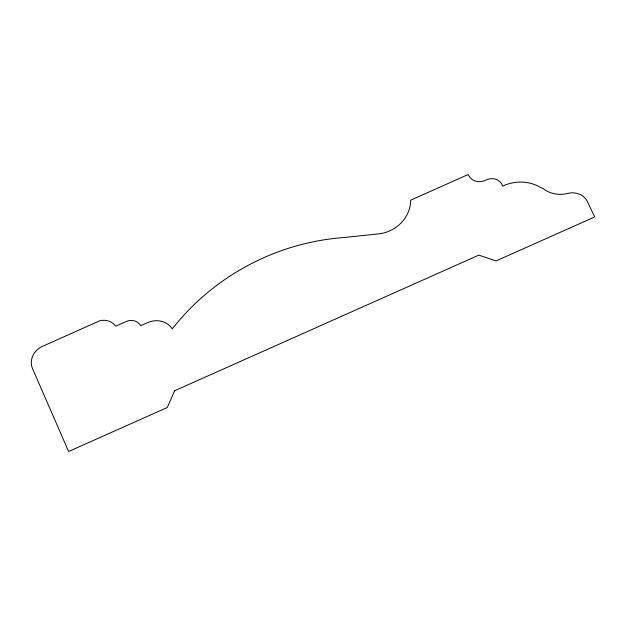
<?xml version="1.0" encoding="UTF-8"?>
<svg xmlns="http://www.w3.org/2000/svg" width="626" height="626" viewBox="0 0 626 626"><rect width="100%" height="100%" fill="white"/><g stroke="black" fill="none" stroke-linecap="round" stroke-linejoin="round"><path stroke-width="0.94" d="M174.67 390.734L167.259 407.518L68.617 451.495L32.56 368.745A18.005 16.409 -26.4 0 1 42.443 346.374L99.98 320.715A15.916 14.508 -26.4 0 1 115.646 326.123L127.078 321.161A11.651 10.619 -26.4 0 1 140.678 325.716L148.252 322.343A20.322 18.522 -26.4 0 1 172.275 328.916A221.854 202.198 -26.4 0 1 342.203 237.677L377.635 233.975A33.945 30.932 -26.4 0 0 410.679 200.163L468.217 174.505A13.052 11.894 -26.4 0 0 485.463 180.288A12.473 11.37 -26.4 0 1 502.717 186.078A39.681 36.159 -26.4 0 1 539.682 186.978L543.697 188.958A28.765 26.222 -26.4 0 0 568.353 193.278A18.037 16.44 -26.4 0 1 587.18 201.196L594.7 216.94L496.058 260.917L478.812 255.134L174.67 390.734"/></g></svg>
